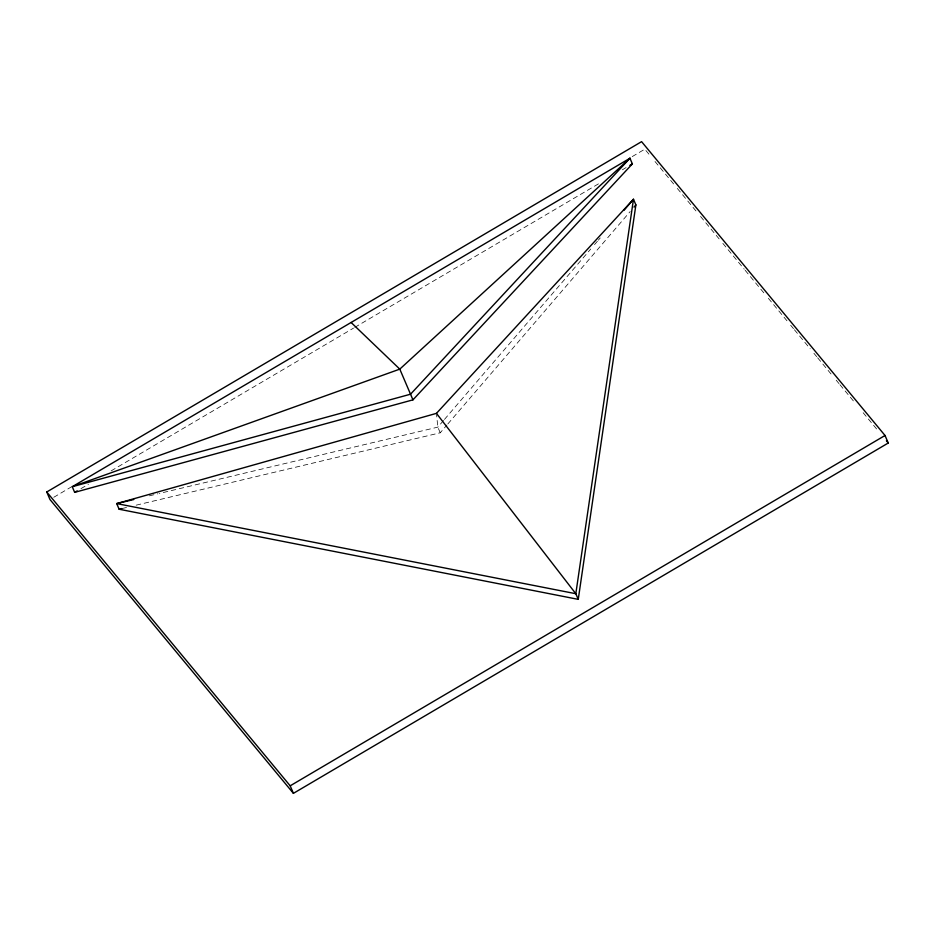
<?xml version="1.0" encoding="UTF-8"?>
<svg xmlns="http://www.w3.org/2000/svg" width="935" height="935" viewBox="0 0 935 935"><rect width="100%" height="100%" fill="white"/><g stroke="black" fill="none" stroke-linecap="round" stroke-linejoin="round"><path stroke-width="0.7" stroke-dasharray="4.67 3.51" d="M443.529 420.505L437.825 427.143L159.336 493.446M444.476 419.406L590.733 249.026M594.531 244.596L597.383 241.277M598.33 240.178L600.235 237.957M136.183 505.169L440.245 432.788L446.895 425.051M447.853 423.941L630.19 211.532M53.751 497.291L71.352 486.913M632.235 156.589L644.811 149.179L649.451 154.789M80.948 488.654L88.474 484.225M111.09 470.901L353.524 328.127M354.774 327.379L598.458 183.868M622.324 169.808L626.099 167.587M149.378 495.819L157.91 493.785M121.971 508.558L127.663 507.202M655.026 161.521L673.609 183.95M677.326 188.438L696.844 211.988M700.56 216.476L719.144 238.904M722.86 243.392L744.225 269.186M745.16 270.308L764.666 293.859M768.383 298.347L786.966 320.775M790.683 325.263L793.476 328.617M794.399 329.739L810.201 348.813M813.917 353.301L816.699 356.656M817.634 357.778L832.501 375.73M836.217 380.218L838.999 383.584M839.934 384.694L854.8 402.646M863.157 412.732L878.023 430.684M440.245 432.788L437.825 427.143L436.587 414.743"/><path stroke-width="1.4" d="M578.251 599.358L635.882 204.894L633.474 199.237L436.446 413.363L116.7 503.591L119.131 509.236L578.251 599.358L575.82 593.713L436.446 413.363M623.972 210.305L633.474 199.237L575.82 593.713L116.7 503.591L133.752 499.535M633.988 207.102L635.882 204.894M412.954 399.853L632.376 163.894L629.956 158.249L72.252 486.714L74.66 492.359L412.954 399.853L399.794 369.126L351.104 322.47M46.75 491.985L641.585 141.653L885.024 435.488L888.25 443.015L293.415 793.347L49.976 499.512L46.75 491.985L290.189 785.821L293.415 793.347M74.66 492.359L77.173 490.875M629.863 165.366L632.376 163.894M290.189 785.821L885.024 435.488M119.131 509.236L121.971 508.558M886.392 440.771L888.25 443.015M629.956 158.249L410.535 394.208L72.252 486.714L399.794 369.126L629.956 158.249"/></g></svg>
